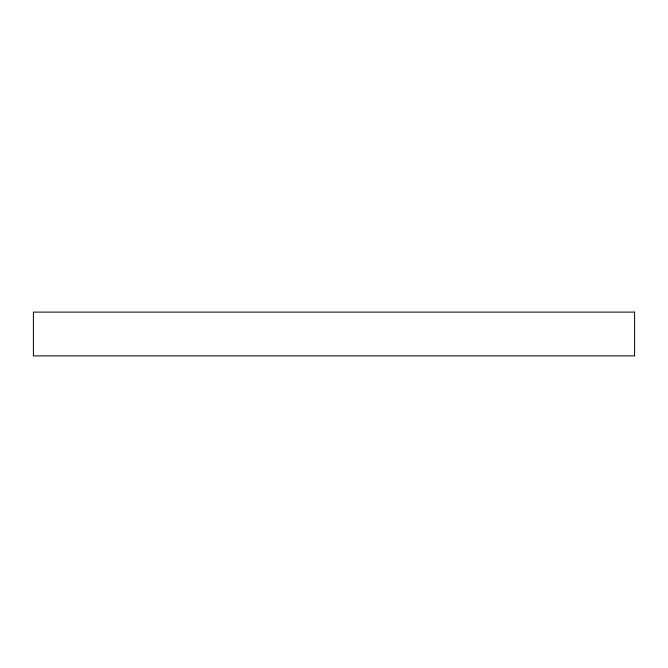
<?xml version="1.0" encoding="UTF-8"?>
<svg xmlns="http://www.w3.org/2000/svg" width="668" height="668" viewBox="0 0 668 668"><rect width="100%" height="100%" fill="white"/><g stroke="black" fill="none" stroke-linecap="round" stroke-linejoin="round"><path stroke-width="1" d="M634.6 312.115L33.4 312.115L33.4 355.885L634.6 355.885L634.6 312.115"/></g></svg>
